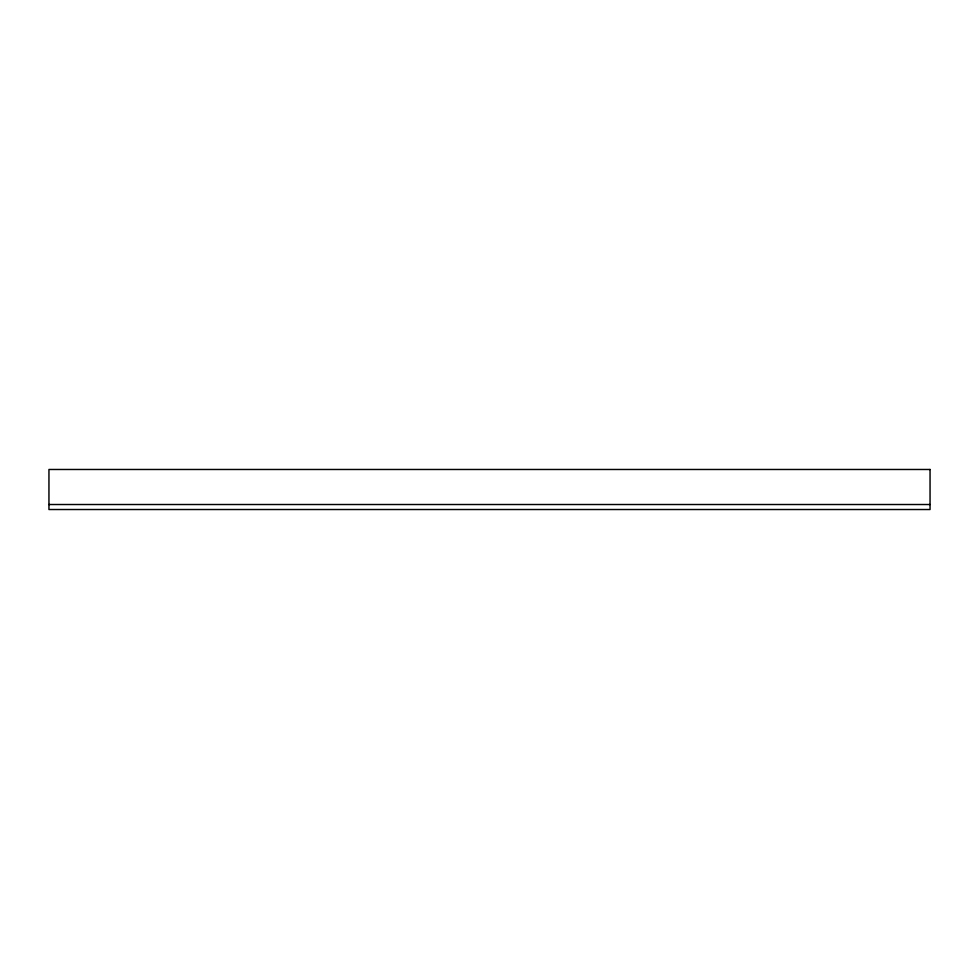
<?xml version="1.0" encoding="UTF-8"?>
<svg xmlns="http://www.w3.org/2000/svg" width="979" height="979" viewBox="0 0 979 979"><rect width="100%" height="100%" fill="white"/><g stroke="black" fill="none" stroke-linecap="round" stroke-linejoin="round"><path stroke-width="1.47" d="M48.95 504.515L930.05 504.515M930.05 469.479L48.95 469.479L48.95 509.521L930.05 509.521L930.05 469.479"/></g></svg>
